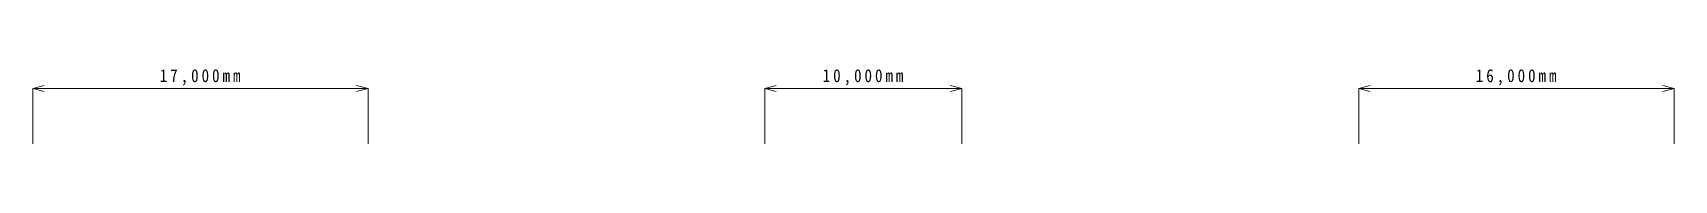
# Model space of a CAD drawing. Units: millimetres at full size, sheet at 1:300. Extents: x -1911260 to 408766, y -45196 to 976532.
# Drawn here: x -77942 to 5306, y 452719 to 456497 of the extents above; entities that cross this region are included whole.
import ezdxf

# ---------------------------------------------------------------- set-up
doc = ezdxf.new("R2010")
doc.units = ezdxf.units.MM
doc.header["$LTSCALE"] = 300
doc.layers.add('0-2_本体補助', color=7, linetype='Continuous')
doc.layers.add('0-3_ハッチ補助', color=4, linetype='Continuous', lineweight=5)
doc.styles.add('ＭＳ ゴシック', font='')
doc.styles.get('ＭＳ ゴシック').set_extended_font_data('MS Gothic')

msp = doc.modelspace()

# ---------------------------------------------------------------- linework, layer by layer
at = {"layer": '0-3_ハッチ補助'}
for p, q in [((-77942.4, 455524.9), (-77362.9, 455680.2)), ((-77942.4, 455524.9), (-60942.4, 455524.9)), ((-77942.4, 455524.9), (-77362.9, 455369.6)), ((-77942.4, 455524.9), (-77942.4, 452719.1)), ((-60942.4, 455524.9), (-61522, 455680.2)), ((-60942.4, 455524.9), (-61522, 455369.6)), ((-60942.4, 455524.9), (-60942.4, 452719.1)), ((-40818.4, 455524.9), (-40238.9, 455680.2)), ((-40818.4, 455524.9), (-30818.4, 455524.9)), ((-40818.4, 455524.9), (-40238.9, 455369.6)), ((-40818.4, 455524.9), (-40818.4, 452719.1)), ((-30818.4, 455524.9), (-31398, 455680.2)), ((-30818.4, 455524.9), (-31398, 455369.6)), ((-30818.4, 455524.9), (-30818.4, 452719.1)), ((-10694.4, 455524.9), (-10114.9, 455680.2)), ((5305.6, 455524.9), (-10694.4, 455524.9)), ((-10694.4, 455524.9), (-10114.9, 455369.6)), ((-10694.4, 455524.9), (-10694.4, 452719.1)), ((5305.6, 455524.9), (4726, 455680.2)), ((5305.6, 455524.9), (4726, 455369.6)), ((5305.6, 455524.9), (5305.6, 452719.1))]:
    msp.add_line(p, q, dxfattribs=at)

# ---------------------------------------------------------------- texts
at = {"layer": '0-2_本体補助', "char_height": 659.8, "attachment_point": 7, "style": 'ＭＳ ゴシック'}
for s, insert in [('\\T1.39;\\W0.85;17,000mm', (-71504.9, 455674.9)), ('\\T1.39;\\W0.85;10,000mm', (-37880.9, 455674.9)), ('\\T1.39;\\W0.85;16,000mm', (-4756.9, 455674.9))]:
    msp.add_mtext(s, dxfattribs=dict(at, insert=insert))

doc.saveas('drawing.dxf')
